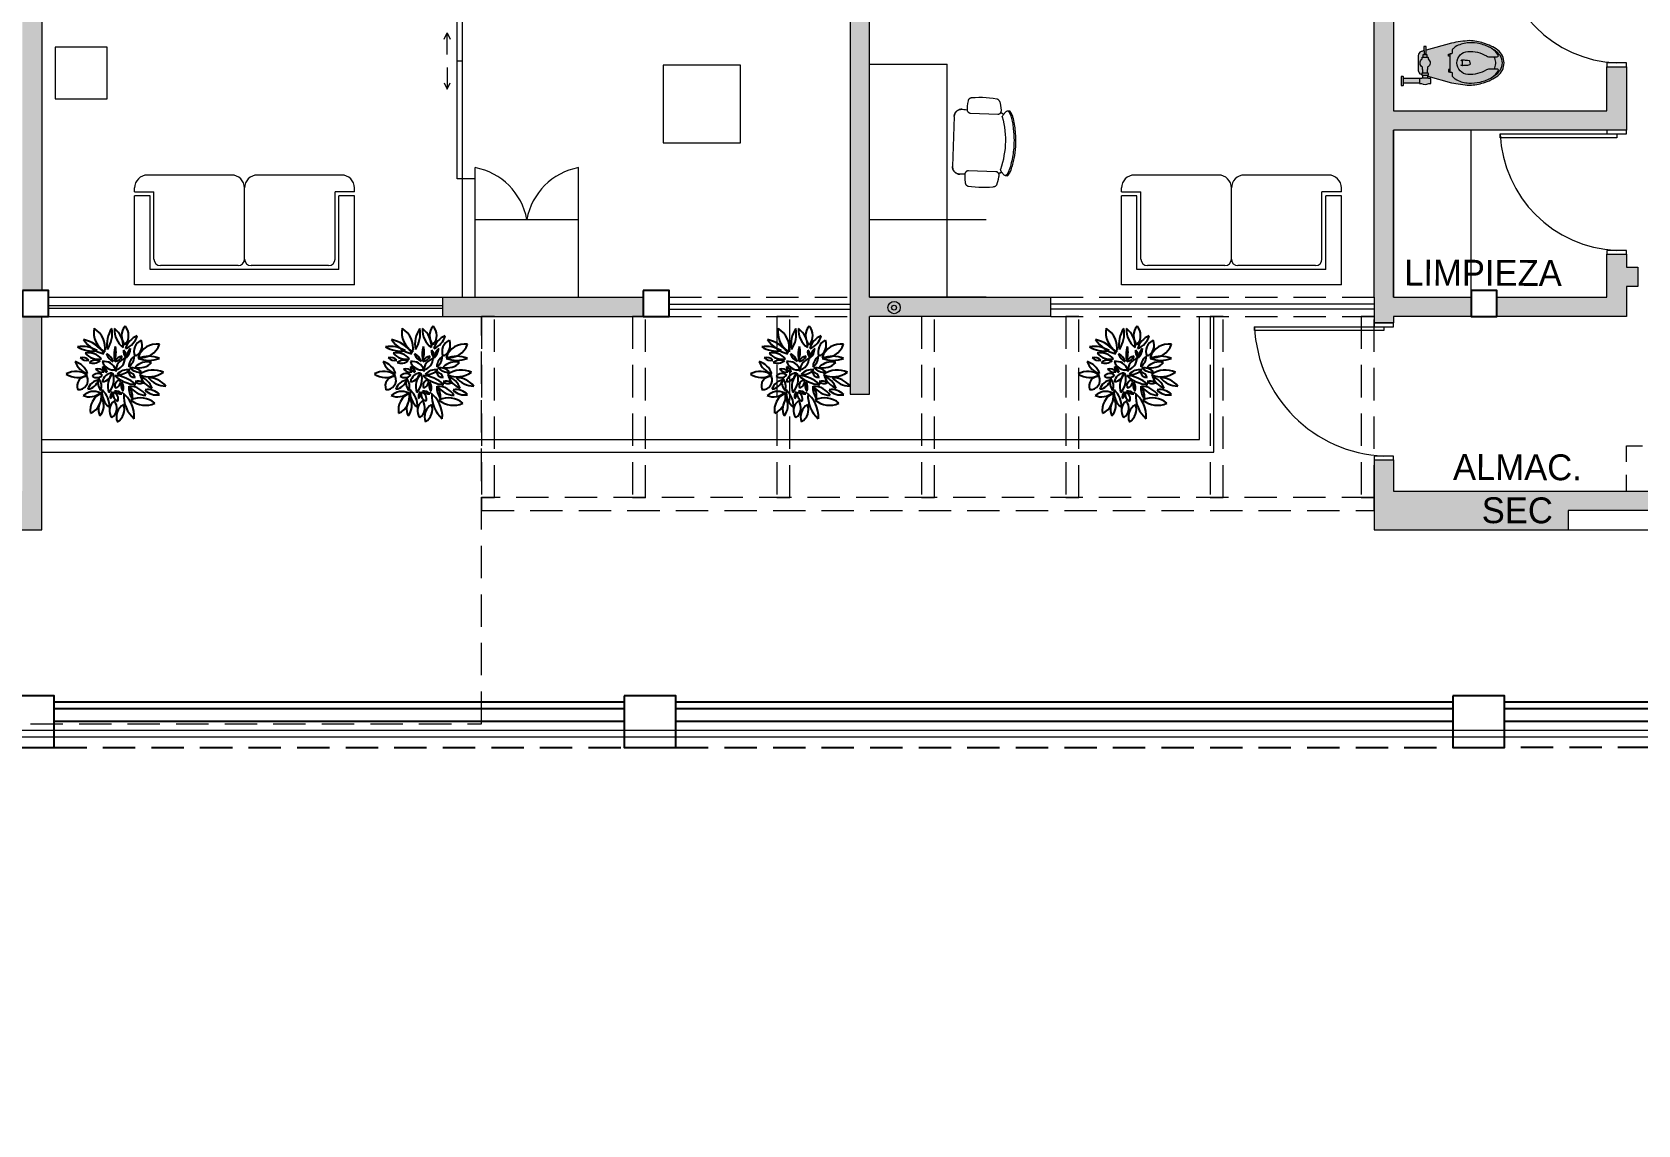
# Model space of a CAD drawing. Header units: metres. Extents: x 51 to 18146, y -212 to 18074.
# Drawn here: x 70.62 to 83.02, y 345.2 to 353.63 of the extents above; entities that cross this region are included whole.
import ezdxf

# ---------------------------------------------------------------- set-up
doc = ezdxf.new("R2010")
doc.units = ezdxf.units.M
for name, pattern in [('CONTINUA', [0]), ('DASHED2', [0.375, 0.25, -0.125]), ('HIDDEN', [0.375, 0.25, -0.125]), ('HIDDEN2', [0.1875, 0.125, -0.0625])]:
    doc.linetypes.add(name, pattern=pattern)
doc.layers.get('0').update_dxf_attribs({"color": 250})
for name, color, linetype in [('AY', 1, 'Continuous'), ('COL', 2, 'Continuous'), ('P0 - Vegetación', 116, 'Continuous'), ('VE', 5, 'Continuous')]:
    doc.layers.add(name, color=color, linetype=linetype)
for name, color, linetype, lineweight in [('P0 - Antepecho', 250, 'Continuous', 15), ('P0 - Estructura', 250, 'Continuous', 25), ('P0 - Mobiliario', 250, 'Continuous', 9), ('P0 - Paredes', 250, 'Continuous', 20), ('P0 - Pasamanos', 250, 'Continuous', 13), ('P0 - Pergola', 250, 'Continuous', 18), ('P0 - Puertas', 250, 'Continuous', 13), ('P0 - Textos', 250, 'Continuous', 13), ('P0 - Ventanas', 250, 'Continuous', 15), ('RA Splinker', 1, 'CONTINUA', 20)]:
    doc.layers.add(name, color=color, linetype=linetype, lineweight=lineweight)
doc.layers.get('0').freeze()
doc.styles.add('ATT', font='romans.shx')
doc.styles.add('CENTURY GOTHIC', font='GOTHIC.TTF')

# ---------------------------------------------------------------- blocks, each defined once
blk = doc.blocks.new('*U223')
for points in [[(0.83, 0.975), (0.83, 0.075), (0.8, 0.075), (0.8, 0.975)], [(-0.1, 0), (-0.07, 0), (-0.07, 0.15), (-0.1, 0.15)], [(0.83, 0), (0.86, 0), (0.86, 0.15), (0.83, 0.15)]]:
    blk.add_lwpolyline(points, close=True)
blk.add_arc((0.87, 0.035), 0.941, 92.452, 177.548)
blk = doc.blocks.new('INOD-01')
at = {"true_color": 0xffffff, "transparency": 33554687}
h = blk.add_hatch(color=7, dxfattribs=at)
h.dxf.hatch_style = 1
edge = h.paths.add_edge_path()
edge.add_line((0.000292, -0.000388), (0.000238, -0.000192))
edge.add_line((0.000238, -0.000192), (0.000265, -0.000192))
edge.add_arc((0.000265, -0.00019), 0.00000218, 268.4865, 360)
edge.add_line((0.000267, -0.00019), (0.000267, -0.000177))
edge.add_arc((0.000265, -0.000177), 0.00000218, 0, 91.5135)
edge.add_line((0.000265, -0.000175), (0.000234, -0.000176))
edge.add_arc((-0.001253, -0.000621), 0.001552, 16.6708, 17.5555)
edge.add_arc((-0.001253, -0.000621), 0.001552, 17.5555, 17.5582)
edge.add_arc((0.000197, -0.000162), 0.0000314, 17.5582, 90)
edge.add_line((0.000197, -0.000131), (0.000197, -0.000131))
edge.add_line((0.000197, -0.000131), (0.000082, -0.000131))
edge.add_arc((0.000082, -0.000162), 0.0000314, 90, 162.4418)
edge.add_arc((0.001532, -0.000621), 0.001552, 162.4418, 162.4445)
edge.add_arc((0.001532, -0.000621), 0.001552, 162.4445, 162.6572)
edge.add_line((0.000051, -0.000158), (0.000044, -0.000158))
edge.add_line((0.000044, -0.000158), (0.000044, -0.000163))
edge.add_line((0.000044, -0.000163), (0.000024, -0.000163))
edge.add_arc((-0.00003, -0.000183), 0.0000576, 21.1205, 29.7975)
edge.add_line((0.00002, -0.000155), (0.00002, -0.000141))
edge.add_line((0.00002, -0.000141), (0.000018, -0.000141))
edge.add_line((0.000018, -0.000141), (0.000018, -0.000016))
edge.add_line((0.000018, -0.000016), (0.000033, -0.000016))
edge.add_arc((0.000033, -0.000014), 0.0000024, 270, 357)
edge.add_line((0.000035, -0.000014), (0.000036, 0))
edge.add_line((0.000036, 0), (-0.000036, 0))
edge.add_line((-0.000036, 0), (-0.000035, -0.000014))
edge.add_arc((-0.000033, -0.000014), 0.0000024, 183, 270)
edge.add_line((-0.000033, -0.000016), (-0.000018, -0.000016))
edge.add_line((-0.000018, -0.000016), (-0.000018, -0.000141))
edge.add_line((-0.000018, -0.000141), (-0.00002, -0.000141))
edge.add_line((-0.00002, -0.000141), (-0.00002, -0.000155))
edge.add_arc((0.00003, -0.000183), 0.0000576, 150.2025, 209.7975)
edge.add_line((-0.00002, -0.000212), (-0.00002, -0.000227))
edge.add_line((-0.00002, -0.000227), (0.00002, -0.000227))
edge.add_line((0.00002, -0.000227), (0.00002, -0.000213))
edge.add_arc((-0.00003, -0.000184), 0.0000576, 330.2025, 338.8795)
edge.add_line((0.000024, -0.000205), (0.000037, -0.000205))
edge.add_line((0.000037, -0.000205), (-0.000013, -0.000388))
edge.add_arc((0.000884, -0.000586), 0.000918, 167.5166, 176.3215)
edge.add_arc((0.000383, -0.000511), 0.000416, 182.2621, 197.4133)
edge.add_arc((0.000375, -0.000515), 0.000407, 197.3099, 214.6377)
edge.add_arc((0.00014, -0.000665), 0.000128, 218.7559, 269.7595)
edge.add_arc((0.000139, -0.000665), 0.000128, 270.2405, 321.2441)
edge.add_arc((-0.000096, -0.000515), 0.000407, 325.3623, 342.6901)
edge.add_arc((-0.000104, -0.000511), 0.000416, 342.5867, 357.7379)
edge.add_arc((-0.000605, -0.000586), 0.000918, 3.6785, 12.4834)
for p, q in [((-0.000018, -0.000141), (-0.000018, -0.000016)), ((0.000018, -0.000141), (0.000018, -0.000016)), ((0.000181, -0.000207), (0.000181, -0.000207)), ((0.000207, -0.000191), (0.000207, -0.000177)), ((0.000118, -0.000473), (0.000161, -0.000473))]:
    blk.add_line(p, q)
for points in [[(0.000033, -0.000016, 0.39896), (0.000035, -0.000014), (0.000036, 0), (-0.000036, 0), (-0.000035, -0.000014, 0.39896), (-0.000033, -0.000016)], [(0.000057, -0.000158), (0.000044, -0.000158), (0.000044, -0.000209), (0.000057, -0.000209, 0.414214), (0.00006, -0.000207), (0.00006, -0.000161, 0.414214)]]:
    blk.add_lwpolyline(points, format="xyb", close=True)
for points in [[(0.000037, -0.000205), (-0.000013, -0.000388, 0.038438), (-0.000033, -0.000528, 0.066206), (-0.000014, -0.000636, 0.075751), (0.00004, -0.000746, 0.226293), (0.00014, -0.000794, 0.226293), (0.000239, -0.000746, 0.075751), (0.000293, -0.000636, 0.066206), (0.000312, -0.000528, 0.038438), (0.000292, -0.000388), (0.000238, -0.000192)], [(0.000024, -0.000163, 0.037879), (0.00002, -0.000155), (0.00002, -0.000141), (-0.00002, -0.000141), (-0.00002, -0.000155, 0.266056), (-0.00002, -0.000212), (-0.00002, -0.000227), (0.00002, -0.000227), (0.00002, -0.000213, 0.037879), (0.000024, -0.000205)], [(0.000234, -0.000176, 0.00386), (0.000227, -0.000153, 0.000012), (0.000227, -0.000153, 0.327052), (0.000197, -0.000131), (0.000197, -0.000131), (0.000082, -0.000131), (0.000082, -0.000131, 0.327052), (0.000052, -0.000153, 0.000012), (0.000052, -0.000153, 0.000928), (0.000051, -0.000158)], [(0.00006, -0.000167), (0.000088, -0.000167), (0.000088, -0.000164), (0.000106, -0.000164, -0.537901), (0.000171, -0.00016), (0.000181, -0.00016), (0.000183, -0.000162), (0.000183, -0.000205), (0.000181, -0.000207), (0.000171, -0.000207, -0.538048), (0.000106, -0.000203), (0.000088, -0.000203), (0.000088, -0.0002), (0.00006, -0.0002)], [(0.000202, -0.000193, 0.076348), (0.000207, -0.000191), (0.000265, -0.000192, 0.421972), (0.000267, -0.00019), (0.000267, -0.000177, 0.421972), (0.000265, -0.000175), (0.000207, -0.000177, 0.076348), (0.000202, -0.000174)], [(0.00014, -0.000374), (0.000072, -0.000374, 0.406181), (0.000068, -0.000377), (0.000068, -0.000388, -0.444017), (0.000062, -0.000393), (0.00004, -0.000393, 0.143847), (0.000034, -0.000395, 0.048238), (0.000016, -0.000416), (0.000008, -0.000429, 0.099328), (-0.000016, -0.000522, 0.066881), (-0.000008, -0.000609, 0.081513), (0.000029, -0.000702, 0.111286), (0.000086, -0.000766, 0.125201), (0.00014, -0.000782, 0.125201), (0.000194, -0.000766, 0.111286), (0.00025, -0.000702, 0.081513), (0.000287, -0.000609, 0.066881), (0.000295, -0.000522, 0.099328), (0.000271, -0.000429), (0.000263, -0.000416, 0.048238), (0.000245, -0.000395, 0.143847), (0.000239, -0.000393), (0.000217, -0.000393, -0.444017), (0.000211, -0.000388), (0.000211, -0.000377, 0.406181), (0.000207, -0.000374), (0.00014, -0.000374)], [(0.000027, -0.000698, 0.134246), (0.00008, -0.000749, 0.629544), (0.000091, -0.000742), (0.000091, -0.000674, 0.129257), (0.000085, -0.000658, -0.148984), (0.000051, -0.000515, -0.965717), (0.000228, -0.000515, -0.148984), (0.000194, -0.000658, 0.129257), (0.000188, -0.000674), (0.000188, -0.000742, 0.629544), (0.000199, -0.000749, 0.134246), (0.000252, -0.000698)], [(0.00014, -0.000533), (0.000128, -0.000531, -0.285993), (0.000124, -0.000527), (0.000121, -0.000511, -0.009657), (0.000119, -0.000481), (0.000118, -0.000473, -0.2787), (0.000123, -0.000459)], [(0.00014, -0.000533), (0.000151, -0.000531, 0.285993), (0.000155, -0.000527), (0.000158, -0.000511, 0.009657), (0.000161, -0.000481), (0.000161, -0.000473, 0.2787), (0.000156, -0.000459)], [(0.000091, -0.000719, 0.068748), (0.000134, -0.000731), (0.000146, -0.000731, 0.068748), (0.000188, -0.000719)]]:
    blk.add_lwpolyline(points, format="xyb")
for points in [[(0.000044, -0.000163), (0.000024, -0.000163), (0.000024, -0.000205), (0.000044, -0.000205)], [(0.000183, -0.000201), (0.000202, -0.000201), (0.000202, -0.000166), (0.000183, -0.000166)]]:
    blk.add_lwpolyline(points)
for points in [[(0.000072, -0.000374), (0.000088, -0.000374), (0.000088, -0.000364), (0.000072, -0.000364)], [(0.000207, -0.000374), (0.000191, -0.000374), (0.000191, -0.000364), (0.000207, -0.000364)]]:
    blk.add_lwpolyline(points, close=True)
blk = doc.blocks.new('*U225')
for points in [[(0.83, 0.975), (0.83, 0.075), (0.8, 0.075), (0.8, 0.975)], [(-0.1, 0), (-0.07, 0), (-0.07, 0.15), (-0.1, 0.15)], [(0.83, 0), (0.86, 0), (0.86, 0.15), (0.83, 0.15)]]:
    blk.add_lwpolyline(points, close=True)
blk.add_arc((0.87, 0.035), 0.941, 92.452, 177.548)
blk = doc.blocks.new('MSA2')
for p, q in [((-0.85, -0.03), (-0.85, -0.72)), ((-0.85, -0.03), (0.85, -0.03)), ((0.85, -0.03), (0.85, -0.72)), ((-0.73, -0.15), (0.73, -0.15)), ((-0.73, -0.15), (-0.73, -0.72)), ((-0.7, -0.23), (-0.7, -0.75)), ((-0.65, -0.18), (-0.05, -0.18)), ((0, -0.23), (0, -0.78)), ((0.05, -0.18), (0.65, -0.18)), ((0.7, -0.23), (0.7, -0.75)), ((0.73, -0.15), (0.73, -0.72)), ((-0.85, -0.72), (-0.73, -0.72)), ((0.73, -0.72), (0.85, -0.72)), ((-0.85, -0.75), (-0.7, -0.75)), ((-0.85, -0.75), (-0.85, -0.78)), ((0.85, -0.75), (0.7, -0.75)), ((0.85, -0.75), (0.85, -0.78)), ((-0.75, -0.88), (-0.1, -0.88)), ((0.1, -0.88), (0.75, -0.88))]:
    blk.add_line(p, q)
for centre, radius, start, end in [((-0.65, -0.23), 0.05, 90, 180), ((-0.05, -0.23), 0.05, 0, 90), ((0.05, -0.23), 0.05, 90, 180), ((0.65, -0.23), 0.05, 0, 90), ((-0.75, -0.78), 0.1, 180, 270), ((-0.1, -0.78), 0.1, 270.0001, 0.0001), ((0.1, -0.78), 0.1, 179.9999, 269.9999), ((0.75, -0.78), 0.1, 270, 360)]:
    blk.add_arc(centre, radius, start, end)
blk = doc.blocks.new('*U213')
for points in [[(-0.17, 0.15), (-0.2, 0.15), (-0.2, 0), (-0.17, 0)], [(0.86, 0.15), (0.83, 0.15), (0.83, 0), (0.86, 0)], [(-0.17, -0.925), (-0.17, 0.075), (-0.14, 0.075), (-0.14, -0.925)]]:
    blk.add_lwpolyline(points, close=True)
blk.add_arc((-0.215, 0.12), 1.046, 272.452, 357.548)
blk = doc.blocks.new('-COL40-')
at = {"color": 0}
blk.add_lwpolyline([(-0.2, 0.2), (-0.2, -0.2), (0.2, -0.2), (0.2, 0.2)], close=True, dxfattribs=at)
blk = doc.blocks.new('12PPLT10')
at = {"color": 0, "linetype": 'ByBlock'}
for centre, radius, start, end in [((0.089, 0.365), 0.146, 120.4086, 200.4312), ((-0.122, 0.44), 0.146, 300.4086, 20.4312), ((0.147, 0.439), 0.305, 176.0096, 234.5768), ((-0.356, 0.229), 0.305, 356.0096, 49.186), ((0.139, 0.35), 0.119, 124.6008, 217.4658), ((-0.023, 0.376), 0.119, 304.6008, 37.4658), ((0.307, 0.329), 0.212, 175.2839, 229.9285), ((-0.041, 0.184), 0.212, 355.2839, 49.9285), ((0.312, 0.325), 0.16, 138.8969, 205.4069), ((0.047, 0.362), 0.16, 318.8969, 25.4069), ((0.365, 0.232), 0.189, 114.4303, 189.807), ((0.101, 0.372), 0.189, 294.4303, 9.807), ((-0.383, 0.062), 0.156, 42.1437, 101.6667), ((-0.299, 0.319), 0.156, 222.1437, 281.6667), ((-0.271, 0.094), 0.229, 49.8506, 114.6719), ((-0.219, 0.476), 0.229, 229.8506, 294.6719), ((-0.105, 0.331), 0.203, 212.8184, 268.3343), ((-0.282, 0.018), 0.203, 32.8184, 88.3343), ((0.036, 0.232), 0.175, 172.8778, 216.4562), ((-0.276, 0.146), 0.175, 354.4977, 38.0761), ((0.044, 0.144), 0.0925, 158.2119, 216.9673), ((-0.116, 0.123), 0.0925, 338.2119, 36.9673), ((0.039, 0.28), 0.102, 227.1077, 273.2701), ((-0.025, 0.104), 0.102, 47.1077, 93.2701), ((0.079, 0.258), 0.0744, 161.8817, 249.7301), ((-0.017, 0.211), 0.0744, 341.8817, 69.7301), ((0.243, 0.06), 0.194, 136.6356, 199.4278), ((-0.082, 0.129), 0.194, 316.6356, 19.4278), ((0.124, 0.207), 0.0617, 131.0823, 198.427), ((0.025, 0.234), 0.0617, 311.0823, 18.427), ((0.293, 0.131), 0.118, 159.261, 223.9723), ((0.095, 0.093), 0.118, 337.7122, 42.4235), ((0.298, 0.078), 0.159, 66.1459, 133.4318), ((0.254, 0.341), 0.159, 245.4893, 312.7752), ((0.411, 0.066), 0.098, 86.9965, 202.2058), ((0.325, 0.127), 0.098, 266.9965, 22.2058), ((-0.486, -0.114), 0.242, 39.7488, 87.8702), ((-0.291, 0.282), 0.242, 219.7488, 267.8702), ((-0.31, -0.217), 0.249, 66.2552, 125.0335), ((-0.351, 0.213), 0.249, 245.6693, 304.4476), ((-0.418, -0.053), 0.216, 21.3015, 68.66), ((-0.137, 0.227), 0.216, 201.3015, 248.66), ((-0.215, 0.029), 0.0728, 47.3873, 115.7476), ((-0.197, 0.148), 0.0728, 227.3873, 295.7476), ((0.067, 0.367), 0.349, 226.9394, 265.8583), ((-0.196, -0.235), 0.349, 46.9394, 85.8583), ((-0.164, -0.025), 0.0661, 10.523, 90.8605), ((-0.1, 0.053), 0.0661, 190.523, 270.8605), ((-0.006, -0.131), 0.14, 80.1717, 138.3136), ((-0.087, 0.101), 0.14, 260.1717, 318.3136), ((0.049, 0.082), 0.065, 102.1635, 198.3798), ((-0.026, 0.125), 0.065, 282.1635, 18.3798), ((0.054, 0.107), 0.116, 276.3902, 348.0722), ((0.182, -0.032), 0.116, 97.3883, 169.0703), ((0.223, -0.04), 0.0817, 53.2772, 136.2565), ((0.213, 0.082), 0.0817, 233.2772, 316.2565), ((0.184, 0.2), 0.137, 279.3324, 342.1699), ((0.336, 0.023), 0.137, 99.3324, 162.1699), ((0.421, -0.151), 0.192, 54.1936, 122.622), ((0.436, 0.17), 0.192, 232.0955, 300.5238), ((-0.305, -0.424), 0.291, 67.9577, 112.0423), ((-0.305, 0.116), 0.291, 247.9577, 292.0423), ((-0.223, -0.362), 0.201, 81.9405, 161.3964), ((-0.386, -0.099), 0.201, 261.9405, 341.3964), ((-0.208, -0.231), 0.173, 75.5726, 136.3385), ((-0.29, 0.055), 0.173, 255.5726, 316.3385), ((-0.212, -0.153), 0.138, 43.3367, 98.0592), ((-0.131, 0.079), 0.138, 223.3367, 278.0592), ((-0.23, -0.068), 0.128, 305.3547, 0.2444), ((-0.028, -0.172), 0.128, 125.3547, 180.2444), ((0.03, -0.267), 0.151, 133.9894, 174.6599), ((-0.222, -0.142), 0.151, 312.3809, 353.0513), ((-0.122, -0.221), 0.0752, 346.6712, 51.5788), ((0.002, -0.183), 0.0752, 162.6051, 227.5126), ((-0.095, -0.031), 0.125, 280.5964, 4.0524), ((0.062, -0.158), 0.125, 98.3256, 181.7816), ((0.059, -0.223), 0.104, 100.7404, 152.602), ((-0.048, -0.073), 0.104, 278.3028, 330.1644), ((0.277, -0.213), 0.249, 159.0434, 194.094), ((0.048, -0.162), 0.126, 18.7265, 98.5819), ((0.149, 0.003), 0.126, 198.7265, 278.5819), ((-0.201, -0.194), 0.249, 341.3279, 16.3785), ((0.005, -0.241), 0.128, 19.0975, 66.0922), ((0.177, -0.082), 0.128, 199.0975, 246.0922), ((0.107, -0.072), 0.0602, 4.751, 78.4779), ((0.179, -0.008), 0.0602, 184.751, 258.4779), ((0.172, -0.094), 0.0803, 36.6262, 104.0418), ((0.217, 0.032), 0.0803, 216.6262, 284.0418), ((0.211, -0.31), 0.165, 37.9495, 102.0596), ((0.307, -0.047), 0.165, 217.9495, 282.0596), ((0.263, -0.23), 0.125, 71.397, 126.5601), ((0.228, -0.012), 0.125, 251.397, 306.5601), ((0.33, -0.217), 0.0842, 42.1798, 106.9561), ((0.368, -0.08), 0.0842, 222.1798, 286.9561), ((0.494, 0.058), 0.186, 198.5093, 254.2466), ((0.267, -0.18), 0.186, 18.5093, 74.2466), ((-0.105, -0.292), 0.133, 118.5878, 201.4707), ((-0.287, -0.221), 0.133, 296.5049, 19.3878), ((0.001, -0.435), 0.195, 111.2499, 164.3738), ((-0.257, -0.201), 0.195, 291.2499, 344.3738), ((0.039, -0.387), 0.139, 137.2817, 222.7183), ((-0.166, -0.387), 0.139, 317.2817, 42.7184), ((0.177, -0.278), 0.223, 176.7146, 233.4855), ((-0.178, -0.444), 0.223, 356.7146, 53.4855), ((0.364, -0.408), 0.297, 146.5506, 189.6063), ((-0.176, -0.294), 0.297, 326.5506, 9.6063), ((0.368, -0.262), 0.229, 169.9797, 239.5558), ((0.026, -0.419), 0.229, 349.7437, 59.3198), ((0.44, -0.001), 0.354, 214.8518, 256.8329), ((0.065, -0.543), 0.354, 33.7346, 75.7157), ((0.269, -0.51), 0.282, 57.8807, 99.8189), ((0.371, 0.006), 0.282, 237.8807, 279.8189)]:
    blk.add_arc(centre, radius, start, end, dxfattribs=at)
at = {"color": 0, "linetype": 'ByBlock', "style": 'ATT'}
for tag, p, flags in [('ITEM', (-0.911, -2.546), 3), ('ROOM_NUMBER', (-0.911, -3.879), 1)]:
    blk.add_attdef(tag, p, '', height=1, dxfattribs=dict(at, flags=flags))
blk = doc.blocks.new('EQ_Silla - Haworth-Zody Task1 - Silla operativa con apoyabrazos-V157-Layout Copy 1')
for p, q in [((-0.135, -0.005), (-0.135, 0.007)), ((0.308, 0.092), (-0.079, 0.092)), ((0.364, 0.007), (0.363, -0.005)), ((-0.109, -0.244), (-0.11, -0.032)), ((0.338, -0.032), (0.337, -0.244)), ((-0.136, -0.318), (-0.136, -0.332)), ((0.364, -0.332), (0.364, -0.318))]:
    blk.add_line(p, q)
at = {"flags": 128}
for points in [[(-0.135, 0.007), (-0.136, 0.02), (-0.136, 0.033)], [(0.365, 0.033), (0.365, 0.02), (0.364, 0.007)], [(-0.226, -0.034), (-0.229, -0.061), (-0.231, -0.089), (-0.232, -0.117), (-0.232, -0.145), (-0.231, -0.172), (-0.228, -0.2), (-0.225, -0.228), (-0.224, -0.232)], [(-0.203, -0.011), (-0.204, -0.011), (-0.205, -0.011), (-0.206, -0.011), (-0.207, -0.012), (-0.208, -0.012), (-0.209, -0.012), (-0.21, -0.013), (-0.211, -0.013), (-0.212, -0.014), (-0.213, -0.014), (-0.214, -0.015), (-0.215, -0.016), (-0.216, -0.016), (-0.217, -0.017), (-0.218, -0.018), (-0.218, -0.018), (-0.219, -0.019), (-0.22, -0.02), (-0.22, -0.021), (-0.221, -0.022), (-0.222, -0.023), (-0.222, -0.024), (-0.223, -0.025), (-0.223, -0.026), (-0.224, -0.027), (-0.224, -0.028), (-0.225, -0.029), (-0.225, -0.03), (-0.225, -0.031), (-0.226, -0.032), (-0.226, -0.033), (-0.226, -0.034), (-0.226, -0.034)], [(-0.137, -0.005), (-0.158, -0.006), (-0.178, -0.007), (-0.198, -0.01), (-0.203, -0.011)], [(-0.11, -0.032), (-0.11, -0.031), (-0.11, -0.03), (-0.11, -0.029), (-0.11, -0.028), (-0.11, -0.026), (-0.11, -0.025), (-0.111, -0.024), (-0.111, -0.023), (-0.111, -0.022), (-0.112, -0.021), (-0.112, -0.02), (-0.113, -0.019), (-0.113, -0.018), (-0.114, -0.017), (-0.114, -0.017), (-0.115, -0.016), (-0.116, -0.015), (-0.117, -0.014), (-0.117, -0.013), (-0.118, -0.012), (-0.119, -0.012), (-0.12, -0.011), (-0.121, -0.01), (-0.121, -0.01), (-0.122, -0.009), (-0.123, -0.009), (-0.124, -0.008), (-0.125, -0.008), (-0.126, -0.007), (-0.127, -0.007), (-0.128, -0.006), (-0.129, -0.006), (-0.13, -0.006), (-0.131, -0.005), (-0.132, -0.005), (-0.134, -0.005), (-0.135, -0.005), (-0.136, -0.005), (-0.137, -0.005), (-0.137, -0.005)], [(0.366, -0.005), (0.365, -0.005), (0.364, -0.005), (0.363, -0.005), (0.362, -0.005), (0.361, -0.005), (0.359, -0.006), (0.358, -0.006), (0.357, -0.006), (0.356, -0.006), (0.355, -0.007), (0.354, -0.007), (0.353, -0.008), (0.352, -0.008), (0.351, -0.009), (0.35, -0.009), (0.35, -0.01), (0.349, -0.011), (0.348, -0.011), (0.347, -0.012), (0.346, -0.013), (0.345, -0.014), (0.345, -0.014), (0.344, -0.015), (0.343, -0.016), (0.343, -0.017), (0.342, -0.018), (0.342, -0.019), (0.341, -0.02), (0.341, -0.021), (0.34, -0.022), (0.34, -0.023), (0.339, -0.024), (0.339, -0.025), (0.339, -0.026), (0.339, -0.027), (0.338, -0.028), (0.338, -0.029), (0.338, -0.03), (0.338, -0.031), (0.338, -0.032)], [(0.432, -0.011), (0.411, -0.008), (0.391, -0.006), (0.371, -0.005), (0.366, -0.005)], [(0.455, -0.034), (0.454, -0.033), (0.454, -0.032), (0.454, -0.031), (0.454, -0.03), (0.453, -0.029), (0.453, -0.028), (0.452, -0.027), (0.452, -0.026), (0.451, -0.025), (0.451, -0.024), (0.45, -0.023), (0.45, -0.022), (0.449, -0.021), (0.448, -0.02), (0.448, -0.019), (0.447, -0.019), (0.446, -0.018), (0.445, -0.017), (0.445, -0.016), (0.444, -0.016), (0.443, -0.015), (0.442, -0.014), (0.441, -0.014), (0.44, -0.013), (0.439, -0.013), (0.438, -0.012), (0.437, -0.012), (0.436, -0.012), (0.435, -0.011), (0.434, -0.011), (0.433, -0.011), (0.432, -0.011), (0.432, -0.011)], [(0.453, -0.232), (0.457, -0.204), (0.459, -0.176), (0.461, -0.149), (0.461, -0.121), (0.46, -0.093), (0.458, -0.066), (0.455, -0.038), (0.455, -0.034)], [(-0.224, -0.232), (-0.224, -0.233), (-0.224, -0.234), (-0.224, -0.236), (-0.223, -0.237), (-0.223, -0.238), (-0.222, -0.239), (-0.222, -0.241), (-0.221, -0.242), (-0.22, -0.243), (-0.22, -0.244), (-0.219, -0.245), (-0.218, -0.246), (-0.217, -0.247), (-0.217, -0.248), (-0.216, -0.249), (-0.215, -0.25), (-0.214, -0.251), (-0.213, -0.252), (-0.212, -0.253), (-0.211, -0.254), (-0.21, -0.255), (-0.208, -0.255), (-0.207, -0.256), (-0.206, -0.257), (-0.205, -0.257), (-0.204, -0.258), (-0.202, -0.258), (-0.201, -0.259), (-0.2, -0.259), (-0.2, -0.259)], [(-0.139, -0.271), (-0.138, -0.271), (-0.137, -0.271), (-0.136, -0.271), (-0.135, -0.271), (-0.134, -0.271), (-0.133, -0.271), (-0.132, -0.271), (-0.131, -0.27), (-0.129, -0.27), (-0.128, -0.27), (-0.127, -0.27), (-0.126, -0.269), (-0.125, -0.269), (-0.124, -0.268), (-0.123, -0.268), (-0.122, -0.267), (-0.121, -0.267), (-0.121, -0.266), (-0.12, -0.266), (-0.119, -0.265), (-0.118, -0.264), (-0.117, -0.263), (-0.116, -0.263), (-0.116, -0.262), (-0.115, -0.261), (-0.114, -0.26), (-0.114, -0.259), (-0.113, -0.258), (-0.112, -0.257), (-0.112, -0.257), (-0.111, -0.256), (-0.111, -0.255), (-0.11, -0.254), (-0.11, -0.253), (-0.11, -0.251), (-0.109, -0.25), (-0.109, -0.249), (-0.109, -0.248), (-0.109, -0.247), (-0.109, -0.246), (-0.109, -0.245), (-0.109, -0.244), (-0.109, -0.244)], [(0.337, -0.244), (0.337, -0.245), (0.337, -0.246), (0.337, -0.247), (0.338, -0.248), (0.338, -0.249), (0.338, -0.25), (0.338, -0.251), (0.339, -0.252), (0.339, -0.253), (0.339, -0.254), (0.34, -0.255), (0.34, -0.256), (0.341, -0.257), (0.341, -0.258), (0.342, -0.259), (0.343, -0.26), (0.343, -0.261), (0.344, -0.262), (0.345, -0.262), (0.346, -0.263), (0.346, -0.264), (0.347, -0.265), (0.348, -0.265), (0.349, -0.266), (0.35, -0.267), (0.351, -0.267), (0.352, -0.268), (0.353, -0.268), (0.354, -0.269), (0.355, -0.269), (0.356, -0.269), (0.357, -0.27), (0.358, -0.27), (0.359, -0.27), (0.36, -0.27), (0.361, -0.271), (0.362, -0.271), (0.363, -0.271), (0.364, -0.271), (0.365, -0.271), (0.366, -0.271), (0.368, -0.271), (0.368, -0.271)], [(0.428, -0.259), (0.43, -0.259), (0.431, -0.258), (0.432, -0.258), (0.433, -0.257), (0.435, -0.257), (0.436, -0.256), (0.437, -0.255), (0.438, -0.255), (0.439, -0.254), (0.44, -0.253), (0.441, -0.252), (0.442, -0.251), (0.443, -0.251), (0.444, -0.25), (0.445, -0.249), (0.446, -0.248), (0.447, -0.246), (0.448, -0.245), (0.448, -0.244), (0.449, -0.243), (0.45, -0.242), (0.45, -0.241), (0.451, -0.239), (0.451, -0.238), (0.452, -0.237), (0.452, -0.236), (0.452, -0.234), (0.453, -0.233), (0.453, -0.232), (0.453, -0.232)], [(-0.2, -0.259), (-0.182, -0.263), (-0.164, -0.267), (-0.146, -0.27), (-0.139, -0.271)], [(0.318, -0.279), (0.292, -0.287), (0.265, -0.293), (0.238, -0.299), (0.211, -0.303), (0.183, -0.306), (0.156, -0.309), (0.128, -0.31), (0.101, -0.31), (0.073, -0.309), (0.045, -0.306), (0.018, -0.303), (-0.009, -0.299), (-0.036, -0.293), (-0.063, -0.287), (-0.089, -0.279), (-0.089, -0.279)], [(0.368, -0.271), (0.386, -0.268), (0.404, -0.265), (0.422, -0.261), (0.428, -0.259)]]:
    blk.add_lwpolyline(points, dxfattribs=at)
for centre, start_param, end_param in [((-0.035, -0.204), 4.322964, 4.347117), ((0.263, -0.204), 5.077661, 5.101814)]:
    blk.add_ellipse(centre, major_axis=(0.239, 0), ratio=0.292372, start_param=start_param, end_param=end_param)
for points in [[(-0.136, 0.033), (-0.137, 0.037), (-0.136, 0.046), (-0.133, 0.055), (-0.131, 0.059)], [(-0.136, 0.045), (-0.136, 0.041), (-0.137, 0.037), (-0.136, 0.033)], [(-0.127, 0.067), (-0.128, 0.065), (-0.129, 0.064), (-0.129, 0.063)], [(-0.12, 0.075), (-0.121, 0.074), (-0.122, 0.073), (-0.123, 0.072)], [(-0.112, 0.082), (-0.113, 0.082), (-0.113, 0.081), (-0.114, 0.08)], [(-0.094, 0.09), (-0.093, 0.091), (-0.089, 0.091), (-0.084, 0.092), (-0.081, 0.092), (-0.079, 0.092)], [(-0.083, 0.092), (-0.085, 0.092), (-0.087, 0.092), (-0.09, 0.091), (-0.091, 0.091)], [(0.308, 0.092), (0.31, 0.092), (0.313, 0.092), (0.318, 0.091), (0.321, 0.091), (0.323, 0.09)], [(0.32, 0.091), (0.319, 0.091), (0.316, 0.092), (0.313, 0.092), (0.312, 0.092)], [(0.343, 0.08), (0.342, 0.081), (0.341, 0.082), (0.34, 0.082)], [(0.351, 0.072), (0.35, 0.073), (0.35, 0.074), (0.349, 0.075)], [(0.358, 0.063), (0.357, 0.064), (0.356, 0.065), (0.355, 0.067)], [(0.36, 0.059), (0.362, 0.055), (0.365, 0.046), (0.365, 0.037), (0.365, 0.033)], [(-0.131, -0.328), (-0.131, -0.327), (-0.133, -0.326), (-0.134, -0.325), (-0.134, -0.325)], [(-0.134, -0.338), (-0.134, -0.339), (-0.133, -0.339), (-0.132, -0.34), (-0.131, -0.341)], [(-0.121, -0.265), (-0.121, -0.267), (-0.12, -0.269), (-0.119, -0.271)], [(-0.119, -0.298), (-0.118, -0.297), (-0.116, -0.296), (-0.114, -0.294), (-0.114, -0.294)], [(-0.116, -0.278), (-0.115, -0.279), (-0.114, -0.28), (-0.113, -0.282)], [(-0.114, -0.294), (-0.107, -0.288), (-0.097, -0.281), (-0.091, -0.279), (-0.09, -0.279)], [(0.342, -0.282), (0.343, -0.28), (0.344, -0.279), (0.344, -0.278)], [(0.342, -0.294), (0.343, -0.294), (0.345, -0.296), (0.347, -0.297), (0.348, -0.298)], [(0.348, -0.271), (0.349, -0.269), (0.349, -0.267), (0.35, -0.265)], [(0.348, -0.298), (0.351, -0.3), (0.356, -0.303), (0.361, -0.309), (0.364, -0.314), (0.365, -0.32), (0.363, -0.323), (0.362, -0.325)], [(0.362, -0.325), (0.362, -0.325), (0.361, -0.326), (0.36, -0.327), (0.359, -0.328)], [(0.36, -0.341), (0.36, -0.34), (0.362, -0.339), (0.362, -0.339), (0.362, -0.338)], [(0.362, -0.338), (0.364, -0.336), (0.364, -0.334), (0.364, -0.332)]]:
    blk.add_open_spline(points, degree=3)
for points, knots in [([(-0.132, 0.057), (-0.133, 0.055), (-0.134, 0.052), (-0.135, 0.05), (-0.135, 0.049)], [-0.4, -0.4, -0.4, -0.4, -0.3, -0.2637271, -0.2637271, -0.2637271, -0.2637271]), ([(-0.131, 0.059), (-0.13, 0.062), (-0.127, 0.067), (-0.123, 0.072), (-0.12, 0.075), (-0.119, 0.077), (-0.117, 0.078), (-0.114, 0.081), (-0.111, 0.082), (-0.109, 0.084), (-0.106, 0.085), (-0.104, 0.086), (-0.102, 0.088), (-0.098, 0.089), (-0.095, 0.09), (-0.094, 0.09)], [-1, -1, -1, -1, -0.8, -0.7, -0.65, -0.6, -0.55, -0.5, -0.4, -0.35, -0.3, -0.25, -0.2, -0.1, 0, 0, 0, 0]), ([(-0.091, 0.091), (-0.092, 0.091), (-0.092, 0.091), (-0.093, 0.091), (-0.093, 0.091), (-0.093, 0.09), (-0.093, 0.09), (-0.094, 0.09), (-0.094, 0.09), (-0.095, 0.09), (-0.095, 0.09), (-0.095, 0.09), (-0.095, 0.09), (-0.096, 0.09), (-0.096, 0.09), (-0.097, 0.089), (-0.098, 0.089), (-0.098, 0.089), (-0.1, 0.088), (-0.102, 0.088), (-0.104, 0.087), (-0.105, 0.086), (-0.106, 0.086), (-0.107, 0.085), (-0.108, 0.085), (-0.108, 0.085), (-0.108, 0.084), (-0.109, 0.084), (-0.109, 0.084), (-0.109, 0.084), (-0.11, 0.083), (-0.11, 0.083), (-0.111, 0.083), (-0.111, 0.082), (-0.112, 0.082)], [-1, -1, -1, -1, -0.95, -0.925, -0.9125, -0.9, -0.8875, -0.875, -0.85, -0.825, -0.8125, -0.8, -0.7875, -0.775, -0.75, -0.725, -0.7, -0.65, -0.6, -0.5, -0.4, -0.35, -0.3, -0.25, -0.225, -0.2, -0.1875, -0.175, -0.15, -0.125, -0.1, -0.075, -0.05, 0, 0, 0, 0]), ([(0.34, 0.082), (0.34, 0.082), (0.34, 0.083), (0.339, 0.083), (0.339, 0.083), (0.338, 0.084), (0.338, 0.084), (0.337, 0.084), (0.337, 0.084), (0.336, 0.085), (0.336, 0.085), (0.335, 0.085), (0.334, 0.086), (0.334, 0.086), (0.332, 0.087), (0.33, 0.088), (0.329, 0.088), (0.327, 0.089), (0.326, 0.089), (0.325, 0.089), (0.325, 0.09), (0.324, 0.09), (0.324, 0.09), (0.324, 0.09), (0.324, 0.09), (0.323, 0.09), (0.323, 0.09), (0.322, 0.09), (0.322, 0.09), (0.322, 0.09), (0.321, 0.091), (0.321, 0.091), (0.321, 0.091), (0.32, 0.091), (0.32, 0.091)], [-1, -1, -1, -1, -0.95, -0.925, -0.9, -0.875, -0.85, -0.825, -0.8, -0.775, -0.75, -0.725, -0.7, -0.65, -0.6, -0.5, -0.4, -0.35, -0.3, -0.275, -0.25, -0.225, -0.2125, -0.2, -0.1875, -0.175, -0.15, -0.125, -0.1125, -0.1, -0.0875, -0.075, -0.05, 0, 0, 0, 0]), ([(0.323, 0.09), (0.324, 0.09), (0.327, 0.089), (0.33, 0.088), (0.333, 0.086), (0.335, 0.085), (0.337, 0.084), (0.339, 0.083), (0.341, 0.082), (0.343, 0.08), (0.345, 0.078), (0.347, 0.077), (0.349, 0.075), (0.351, 0.072), (0.355, 0.067), (0.358, 0.062), (0.36, 0.059)], [-1, -1, -1, -1, -0.9, -0.8, -0.75, -0.7, -0.65, -0.6, -0.55, -0.5, -0.45, -0.4, -0.35, -0.3, -0.2, 0, 0, 0, 0]), ([(0.363, 0.049), (0.363, 0.05), (0.363, 0.052), (0.362, 0.055), (0.361, 0.056), (0.361, 0.057)], [-0.7362729, -0.7362729, -0.7362729, -0.7362729, -0.7, -0.625, -0.6, -0.6, -0.6, -0.6]), ([(0.365, 0.033), (0.365, 0.036), (0.365, 0.04), (0.364, 0.044), (0.364, 0.045)], [-1, -1, -1, -1, -0.85, -0.8, -0.8, -0.8, -0.8]), ([(-0.134, -0.325), (-0.136, -0.321), (-0.137, -0.313), (-0.128, -0.303), (-0.119, -0.298)], [0, 0, 0, 0, 0.4, 1, 1, 1, 1]), ([(-0.136, -0.332), (-0.136, -0.332), (-0.136, -0.335), (-0.135, -0.337), (-0.134, -0.338)], [0.7376075, 0.7376075, 0.7376075, 0.7376075, 0.8, 1, 1, 1, 1]), ([(-0.091, -0.347), (-0.094, -0.346), (-0.099, -0.345), (-0.105, -0.342), (-0.108, -0.341), (-0.11, -0.34), (-0.112, -0.338), (-0.115, -0.337), (-0.117, -0.336), (-0.119, -0.335), (-0.12, -0.334), (-0.122, -0.333), (-0.124, -0.332), (-0.126, -0.331), (-0.128, -0.329), (-0.13, -0.328), (-0.131, -0.328)], [0, 0, 0, 0, 0.2, 0.3, 0.35, 0.4, 0.45, 0.5, 0.55, 0.6, 0.65, 0.7, 0.75, 0.8, 0.9, 1, 1, 1, 1]), ([(-0.131, -0.341), (-0.13, -0.341), (-0.129, -0.342), (-0.127, -0.343), (-0.126, -0.344), (-0.124, -0.345), (-0.123, -0.346), (-0.121, -0.347), (-0.119, -0.349), (-0.117, -0.35), (-0.115, -0.351), (-0.113, -0.352), (-0.111, -0.354), (-0.109, -0.355), (-0.106, -0.356), (-0.104, -0.357), (-0.1, -0.359), (-0.096, -0.36), (-0.093, -0.361), (-0.091, -0.362)], [0, 0, 0, 0, 0.1, 0.15, 0.2, 0.25, 0.3, 0.35, 0.4, 0.45, 0.5, 0.55, 0.6, 0.65, 0.7, 0.75, 0.8, 0.9, 1, 1, 1, 1]), ([(-0.107, -0.289), (-0.112, -0.284), (-0.117, -0.276), (-0.121, -0.268), (-0.122, -0.265)], [-0.6152058, -0.6152058, -0.6152058, -0.6152058, -0.3333333, -0.2383084, -0.2383084, -0.2383084, -0.2383084]), ([(0.319, -0.347), (0.305, -0.352), (0.275, -0.36), (0.214, -0.371), (0.13, -0.379), (0.041, -0.375), (-0.035, -0.362), (-0.072, -0.353), (-0.091, -0.347)], [0, 0, 0, 0, 0.111111, 0.222222, 0.444444, 0.722222, 0.861111, 1, 1, 1, 1]), ([(-0.091, -0.362), (-0.076, -0.366), (-0.046, -0.374), (0.014, -0.386), (0.099, -0.394), (0.188, -0.389), (0.264, -0.377), (0.301, -0.367), (0.319, -0.362)], [0, 0, 0, 0, 0.111111, 0.222222, 0.444444, 0.722222, 0.861111, 1, 1, 1, 1]), ([(0.318, -0.279), (0.32, -0.279), (0.323, -0.28), (0.331, -0.285), (0.338, -0.29), (0.342, -0.294)], [0.5555556, 0.5555556, 0.5555556, 0.5555556, 0.7222222, 0.8611111, 1, 1, 1, 1]), ([(0.359, -0.328), (0.358, -0.328), (0.357, -0.329), (0.355, -0.331), (0.352, -0.332), (0.351, -0.333), (0.349, -0.334), (0.347, -0.335), (0.345, -0.336), (0.343, -0.337), (0.341, -0.338), (0.339, -0.34), (0.337, -0.341), (0.334, -0.342), (0.328, -0.345), (0.323, -0.346), (0.319, -0.347)], [0, 0, 0, 0, 0.1, 0.2, 0.25, 0.3, 0.35, 0.4, 0.45, 0.5, 0.55, 0.6, 0.65, 0.7, 0.8, 1, 1, 1, 1]), ([(0.319, -0.362), (0.321, -0.361), (0.325, -0.36), (0.329, -0.359), (0.332, -0.357), (0.335, -0.356), (0.337, -0.355), (0.339, -0.354), (0.342, -0.352), (0.344, -0.351), (0.346, -0.35), (0.348, -0.349), (0.35, -0.347), (0.351, -0.346), (0.353, -0.345), (0.355, -0.344), (0.356, -0.343), (0.358, -0.342), (0.359, -0.341), (0.36, -0.341)], [0, 0, 0, 0, 0.1, 0.2, 0.25, 0.3, 0.35, 0.4, 0.45, 0.5, 0.55, 0.6, 0.65, 0.7, 0.75, 0.8, 0.85, 0.9, 1, 1, 1, 1]), ([(0.35, -0.265), (0.349, -0.268), (0.346, -0.276), (0.341, -0.284), (0.336, -0.289)], [-0.7616916, -0.7616916, -0.7616916, -0.7616916, -0.6666667, -0.3847676, -0.3847676, -0.3847676, -0.3847676])]:
    blk.add_open_spline(points, degree=3, knots=knots)
blk = doc.blocks.new('3')
at = {"layer": 'P0 - Mobiliario'}
for p, q in [((0.501144, -0.821575), (0.501144, -0.821275)), ((0.501744, -0.822175), (0.501744, -0.821275)), ((0.501744, -0.821575), (0.499944, -0.821575)), ((0.499944, -0.822175), (0.499944, -0.821575)), ((0.501144, -0.822175), (0.501144, -0.821575))]:
    blk.add_line(p, q, dxfattribs=at)
at = {"layer": 'P0 - Mobiliario', "xscale": 0.001, "yscale": 0.001, "zscale": 0.001, "rotation": 178.0142701982175}
blk.add_blockref('EQ_Silla - Haworth-Zody Task1 - Silla operativa con apoyabrazos-V157-Layout Copy 1', (0.500659, -0.82144), dxfattribs=at)
blk = doc.blocks.new('Col Splinkers')
at = {"layer": 'RA Splinker', "linetype": 'CONTINUA'}
for radius in [0.0000829, 0.0000329]:
    blk.add_circle((0, 0), radius, dxfattribs=at)

msp = doc.modelspace()

# ---------------------------------------------------------------- hatches: boundary and pattern name
at = {"layer": 'P0 - Paredes'}
h = msp.add_hatch(color=256, dxfattribs=at)
h.dxf.hatch_style = 1
h.paths.add_polyline_path([(77.09, 359.38), (77.15, 359.38), (77.15, 359.53), (76.94, 359.53), (76.94, 351.439), (76.94, 350.84), (77.09, 350.84), (77.09, 351.439), (78.489, 351.439), (78.489, 351.589), (77.09, 351.589)])
h = msp.add_hatch(color=256, dxfattribs=at)
h.dxf.hatch_style = 1
h.paths.add_polyline_path([(81.136, 357.832), (81.735, 357.832), (81.735, 357.982), (81.136, 357.982), (81.136, 359.38), (82.784, 359.38), (82.784, 358.881), (82.934, 358.881), (82.934, 359.53), (81.136, 359.53), (78.409, 359.53), (78.409, 359.38), (78.938, 359.38), (78.938, 358.631), (78.439, 358.631), (78.439, 357.771), (78.605, 357.605), (78.711, 357.711), (78.589, 357.833), (78.589, 358.481), (79.088, 358.481), (79.088, 359.38), (80.986, 359.38), (80.986, 356.934), (79.487, 356.934), (79.459, 356.962), (79.353, 356.857), (79.425, 356.784), (80.986, 356.784), (80.986, 351.589), (80.986, 351.389), (81.136, 351.389), (81.136, 351.439), (81.735, 351.439), (81.735, 351.589), (81.136, 351.589), (81.136, 352.878), (82.934, 352.878), (82.934, 353.367), (82.784, 353.367), (82.784, 353.027), (81.136, 353.027), (81.136, 354.326), (82.934, 354.326), (82.934, 355.325), (82.784, 355.325), (82.784, 354.476), (81.136, 354.476), (81.136, 356.284), (82.934, 356.284), (82.934, 356.933), (82.784, 356.933), (82.784, 356.434), (81.136, 356.434)])
h = msp.add_hatch(color=256, dxfattribs=at)
h.dxf.hatch_style = 1
h.paths.add_polyline_path([(86.08, 350.091), (84.282, 350.091), (84.282, 355.185), (86.829, 355.185), (86.829, 355.335), (84.282, 355.335), (84.282, 357.882), (86.23, 357.882), (86.23, 356.334), (86.28, 356.334), (86.28, 357.333), (86.33, 357.333), (86.33, 356.334), (86.38, 356.334), (86.38, 357.882), (86.859, 357.882), (86.859, 358.032), (86.709, 358.032), (86.709, 359.53), (84.132, 359.53), (84.132, 358.891), (84.282, 358.891), (84.282, 359.38), (86.559, 359.38), (86.559, 358.032), (84.132, 358.032), (84.132, 351.819), (84.082, 351.819), (84.082, 351.669), (84.132, 351.669), (84.132, 350.091), (81.136, 350.091), (81.136, 350.331), (80.986, 350.331), (80.986, 349.791), (82.484, 349.791), (82.484, 349.941), (86.08, 349.941)])
h = msp.add_hatch(color=256, dxfattribs=at)
h.dxf.hatch_style = 1
h.paths.add_polyline_path([(70.698, 356.633), (72.146, 356.633), (72.146, 356.688), (71.147, 356.688), (71.147, 356.738), (72.146, 356.738), (72.146, 356.793), (70.698, 356.793), (70.698, 357.832), (70.548, 357.832), (70.548, 355.295), (69.099, 355.295), (69.099, 355.24), (70.098, 355.24), (70.098, 355.19), (69.099, 355.19), (69.099, 355.135), (70.548, 355.135), (70.548, 351.639), (70.698, 351.639)])
h = msp.add_hatch(color=256, dxfattribs=at)
h.dxf.hatch_style = 1
h.paths.add_polyline_path([(82.934, 351.669), (83.023, 351.669), (83.023, 351.819), (82.934, 351.819), (82.934, 351.919), (82.784, 351.919), (82.784, 351.589), (81.935, 351.589), (81.935, 351.439), (82.934, 351.439)])
h = msp.add_hatch(color=256, dxfattribs=at)
h.dxf.hatch_style = 1
h.paths.add_polyline_path([(75.342, 351.589), (73.794, 351.589), (73.794, 351.439), (75.342, 351.439)])
h = msp.add_hatch(color=256, dxfattribs=at)
h.dxf.hatch_style = 1
h.paths.add_polyline_path([(70.698, 349.791), (70.698, 351.439), (70.548, 351.439), (70.548, 350.091), (70.048, 350.091), (70.048, 349.791)])

# ---------------------------------------------------------------- linework, layer by layer
at = {"layer": 'AY', "color": 0, "linetype": 'HIDDEN'}
for p, q in [((70.794, 348.11), (75.194, 348.11)), ((75.594, 348.11), (81.594, 348.11)), ((87.994, 348.11), (81.994, 348.11))]:
    msp.add_line(p, q, dxfattribs=at)
at = {"layer": 'P0 - Antepecho'}
for p, q in [((70.747, 351.589), (73.794, 351.589)), ((70.747, 351.439), (73.794, 351.439)), ((82.484, 349.791), (90.425, 349.791))]:
    msp.add_line(p, q, dxfattribs=at)
at = {"layer": 'P0 - Antepecho', "linetype": 'DASHED2'}
for p, q in [((75.542, 351.589), (76.94, 351.589)), ((78.489, 351.589), (80.986, 351.589)), ((75.542, 351.439), (76.94, 351.439)), ((78.489, 351.439), (80.986, 351.439))]:
    msp.add_line(p, q, dxfattribs=at)
at = {"layer": 'P0 - Mobiliario'}
for p, q in [((71.201, 353.518), (70.801, 353.518)), ((70.801, 353.518), (70.801, 353.118)), ((71.201, 353.118), (71.201, 353.518)), ((70.801, 353.118), (71.201, 353.118)), ((79.637, 350.49), (79.637, 351.439)), ((79.747, 350.39), (79.747, 351.439)), ((70.698, 350.49), (79.637, 350.49)), ((70.698, 350.39), (79.747, 350.39))]:
    msp.add_line(p, q, dxfattribs=at)
for points in [[(76.094, 352.779), (76.094, 353.379), (75.495, 353.379), (75.495, 352.779)], [(81.136, 351.589), (81.735, 351.589), (81.735, 352.878), (81.136, 352.878)]]:
    msp.add_lwpolyline(points, close=True, dxfattribs=at)
at = {"layer": 'P0 - Mobiliario', "linetype": 'HIDDEN2'}
msp.add_lwpolyline([(82.934, 350.091), (82.934, 350.44), (84.132, 350.44)], dxfattribs=at)
at = {"layer": 'P0 - Paredes'}
for p, q in [((76.94, 359.53), (76.94, 351.439)), ((77.09, 351.589), (77.09, 359.38)), ((80.986, 351.589), (80.986, 356.784)), ((70.698, 356.633), (70.698, 351.639)), ((81.136, 354.326, 0), (81.136, 353.027)), ((81.136, 351.589), (81.136, 352.878)), ((73.794, 351.589), (75.342, 351.589)), ((77.09, 351.589), (78.489, 351.589)), ((78.489, 351.439), (78.489, 351.589)), ((70.698, 349.791), (70.698, 351.439)), ((73.794, 351.439), (75.342, 351.439)), ((78.489, 351.439), (77.09, 351.439)), ((80.986, 351.389), (81.136, 351.389)), ((80.986, 350.331), (80.986, 349.791)), ((82.484, 349.941), (82.484, 349.791)), ((85.481, 349.941), (82.484, 349.941)), ((70.048, 349.791), (70.698, 349.791)), ((80.986, 349.791), (82.484, 349.791))]:
    msp.add_line(p, q, dxfattribs=at)
for points in [[(81.136, 353.027), (82.784, 353.027), (82.784, 353.367), (82.934, 353.367), (82.934, 352.878), (81.136, 352.878)], [(81.935, 351.589), (82.784, 351.589), (82.784, 351.919), (82.934, 351.919), (82.934, 351.819)], [(73.794, 351.439), (73.794, 351.589)], [(80.986, 350.331), (81.136, 350.331), (81.136, 350.091), (84.132, 350.091), (84.132, 351.669)], [(80.986, 351.589), (80.986, 351.389)], [(81.136, 351.589), (81.735, 351.589)], [(82.934, 351.669), (82.934, 351.439), (81.935, 351.439)], [(76.94, 351.439), (76.94, 350.84), (77.09, 350.84), (77.09, 351.439)], [(81.136, 351.439), (81.136, 351.389)], [(81.735, 351.439), (81.136, 351.439)]]:
    msp.add_lwpolyline(points, dxfattribs=at)
at = {"layer": 'P0 - Paredes', "elevation": 0}
msp.add_lwpolyline([(82.934, 351.819), (83.023, 351.819), (83.023, 351.669), (82.934, 351.669)], dxfattribs=at)
at = {"layer": 'P0 - Pasamanos', "linetype": 'CONTINUA', "transparency": 33554687}
for points in [[(57.712, 357.832), (57.712, 348.193), (99.315, 348.193), (99.315, 345.196), (116.745, 345.196)], [(57.762, 357.832), (57.762, 348.243), (99.365, 348.243), (99.365, 345.246), (116.745, 345.246)]]:
    msp.add_lwpolyline(points, dxfattribs=at)
at = {"layer": 'P0 - Pergola', "linetype": 'DASHED2'}
msp.add_lwpolyline([(60.11, 349.791), (60.11, 348.293), (74.094, 348.293), (74.094, 351.439)], dxfattribs=at)
for points in [[(74.194, 351.439), (74.094, 351.439), (74.094, 350.041), (74.194, 350.041)], [(75.359, 351.439), (75.259, 351.439), (75.259, 350.041), (75.359, 350.041)], [(76.474, 351.439), (76.374, 351.439), (76.374, 350.041), (76.474, 350.041)], [(77.59, 351.439), (77.49, 351.439), (77.49, 350.041), (77.59, 350.041)], [(78.705, 351.439), (78.605, 351.439), (78.605, 350.041), (78.705, 350.041)], [(79.82, 351.439), (79.721, 351.439), (79.721, 350.041), (79.82, 350.041)], [(80.986, 351.439), (80.886, 351.439), (80.886, 350.041), (80.986, 350.041)], [(74.094, 350.041), (74.094, 349.941), (80.986, 349.941), (80.986, 350.041)]]:
    msp.add_lwpolyline(points, close=True, dxfattribs=at)
at = {"layer": 'P0 - Puertas'}
for p, q in [((73.944, 355.235), (73.944, 351.589)), ((74.044, 352.188), (74.044, 352.588)), ((74.843, 352.188), (74.843, 352.588)), ((74.044, 352.188), (74.843, 352.188))]:
    msp.add_line(p, q, dxfattribs=at)
for points in [[(74.044, 352.501), (73.904, 352.501), (73.904, 354.323)], [(73.805, 353.581), (73.828, 353.629), (73.851, 353.581)], [(73.828, 353.462), (73.828, 353.629)], [(73.904, 353.412), (73.944, 353.412)], [(73.828, 353.362), (73.828, 353.195)], [(73.805, 353.243), (73.828, 353.195), (73.851, 353.243)], [(74.044, 351.589), (74.044, 352.501)], [(74.843, 351.589), (74.843, 352.188)]]:
    msp.add_lwpolyline(points, dxfattribs=at)
for centre, start, end in [((73.954, 352.099), 10.3848, 79.6152), ((74.932, 352.099), 100.3848, 169.6152)]:
    msp.add_arc(centre, 0.497, start, end, dxfattribs=at)
at = {"layer": 'P0 - Ventanas'}
for p, q in [((70.747, 351.524), (73.794, 351.524)), ((70.747, 351.504), (73.794, 351.504)), ((75.542, 351.534), (76.94, 351.534)), ((75.542, 351.494), (76.94, 351.494)), ((80.986, 351.534), (78.489, 351.534)), ((80.986, 351.494), (78.489, 351.494))]:
    msp.add_line(p, q, dxfattribs=at)
at = {"layer": 'VE', "color": 0}
for p, q in [((75.194, 348.46), (70.794, 348.46)), ((81.594, 348.46), (75.594, 348.46)), ((87.994, 348.46), (81.994, 348.46)), ((75.194, 348.41), (70.794, 348.41)), ((81.594, 348.41), (75.594, 348.41)), ((87.994, 348.41), (81.994, 348.41)), ((75.194, 348.31), (70.794, 348.31)), ((81.594, 348.31), (75.594, 348.31)), ((87.994, 348.31), (81.994, 348.31))]:
    msp.add_line(p, q, dxfattribs=at)

# ---------------------------------------------------------------- block references
at = {"layer": 'COL', "color": 0}
for p in [(70.594, 348.31), (75.394, 348.31), (81.794, 348.31)]:
    msp.add_blockref('-COL40-', p, dxfattribs=at)
at = {"layer": 'P0 - Estructura', "transparency": 33554687, "xscale": 0.4994268474869228, "yscale": 0.4994268474869228, "zscale": 0.4994268474869228}
for p in [(70.648, 351.539), (75.442, 351.539), (81.835, 351.539)]:
    msp.add_blockref('-COL40-', p, dxfattribs=at)
at = {"layer": 'P0 - Mobiliario', "extrusion": (-6.39036e-09, -1.60469e-09, -1), "xscale": -998.8536949837255, "yscale": 998.8536949837255, "zscale": -998.8536949837255, "rotation": 269.9999886415479}
msp.add_blockref('INOD-01', (-81.196, 353.257, 0), dxfattribs=at)
at = {"layer": 'P0 - Mobiliario', "xscale": 0.9988536949837254, "yscale": 0.9988536949837254, "zscale": 0.9988536949837254, "rotation": 179.9999999998856}
for p in [(72.263, 351.652), (79.884, 351.652)]:
    msp.add_blockref('MSA2', p, dxfattribs=at)
at = {"layer": 'P0 - Paredes', "xscale": 998.8536949837255, "yscale": 998.8536949837255, "zscale": 998.8536949837255, "rotation": 270.0000005172709}
msp.add_blockref('3', (898.323, 852.758), dxfattribs=at)
at = {"layer": 'P0 - Puertas', "extrusion": (-5.82707e-10, -7.7063e-09, 1), "xscale": 0.9988536949837254, "yscale": 0.9988536949837254, "zscale": 0.9988536949837254, "rotation": 90.00000059266557}
for name, p in [('*U223', (82.934, 353.467, 0.022)), ('*U225', (82.934, 352.019, 0.022))]:
    msp.add_blockref(name, p, dxfattribs=at)
at = {"layer": 'P0 - Puertas', "extrusion": (5.82707e-10, 7.7063e-09, 1), "xscale": 0.9988536949837254, "yscale": 0.9988536949837254, "zscale": 0.9988536949837254, "rotation": 270.0000005926656}
msp.add_blockref('*U213', (80.986, 351.19, -0.022), dxfattribs=at)
at = {"layer": 'P0 - Vegetación', "xscale": 0.7596040388417253, "yscale": 0.7596040388417253, "zscale": 0.7596040388417253, "rotation": 179.9999999998906}
for p in [(71.292, 350.998), (73.671, 350.998), (76.575, 350.998), (79.107, 350.998)]:
    msp.add_blockref('12PPLT10', p, dxfattribs=at)
at = {"layer": 'RA Splinker', "linetype": 'CONTINUA', "xscale": 570.1029798239991, "yscale": 570.1029798239991, "zscale": 570.1029798239991}
msp.add_blockref('Col Splinkers', (77.279, 351.507), dxfattribs=at)

# ---------------------------------------------------------------- texts
at = {"layer": 'P0 - Textos', "char_height": 0.1998, "attachment_point": 2, "rotation": 359.8338, "style": 'CENTURY GOTHIC'}
for s, insert in [('LIMPIEZA', (81.827, 351.876, 0)), ('ALMAC. SEC', (82.093, 350.375, 0))]:
    msp.add_mtext_dynamic_manual_height_columns(s, width=0.00186, gutter_width=0.003, heights=[0], dxfattribs=dict(at, insert=insert))

doc.saveas('drawing.dxf')
